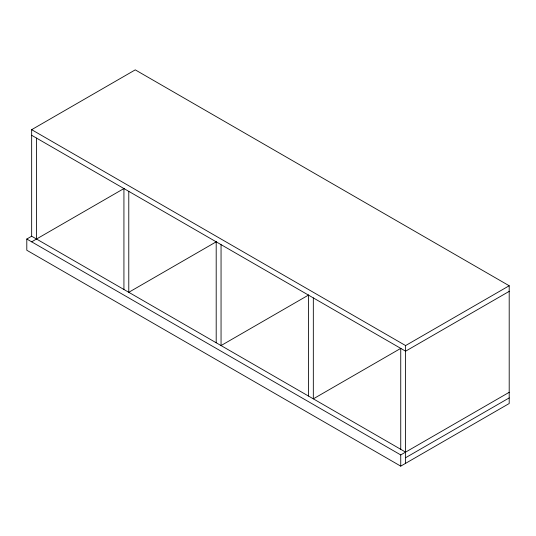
<?xml version="1.0" encoding="UTF-8"?>
<svg xmlns="http://www.w3.org/2000/svg" width="536" height="536" viewBox="0 0 536 536"><rect width="100%" height="100%" fill="white"/><g stroke="black" fill="none" stroke-linecap="round" stroke-linejoin="round"><path stroke-width="0.8" d="M31.658 236.222L31.658 129.679L135.26 69.861L509.2 285.755L509.2 403.521L400.74 466.139L26.8 250.245L26.8 239.029L31.658 236.222L405.598 452.116M31.658 241.83L124.03 188.498M216.303 241.77L128.781 292.301L128.781 191.359M308.575 295.041L221.053 345.573L221.053 244.637M400.848 348.32L313.325 398.844L313.325 297.909M31.658 129.679L405.598 345.573L509.2 285.755M509.2 291.363L405.598 351.18L31.658 135.286M26.8 239.029L400.74 454.923L509.2 392.305M405.598 457.724L509.2 397.913M405.598 345.573L405.598 463.332M400.74 348.373L400.74 449.315M400.74 454.923L400.74 466.139M308.468 295.101L308.468 396.044M216.196 241.83L216.196 342.772M123.93 188.558L123.93 289.494M36.515 138.087L36.515 239.029"/></g></svg>
